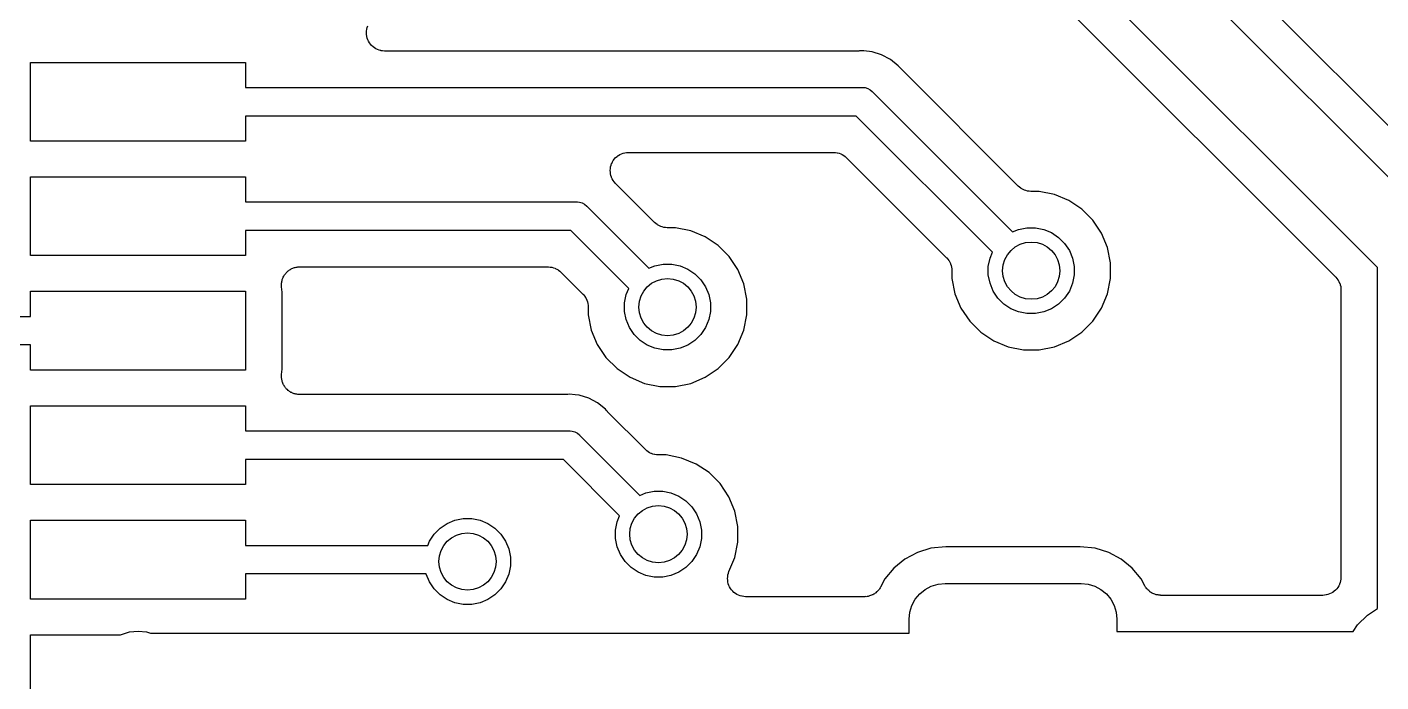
# Model space of a CAD drawing. Extents: x 49 to 143, y -158 to -38.
# Drawn here: x 95.98 to 105.44, y -102.82 to -98.25 of the extents above; entities that cross this region are included whole.
import ezdxf

# ---------------------------------------------------------------- set-up
doc = ezdxf.new("R2010")
doc.units = 0
doc.layers.add('BLACK', color=7, linetype='CONTINUOUS')

msp = doc.modelspace()

# ---------------------------------------------------------------- linework, layer by layer
at = {"layer": 'BLACK', "linetype": 'CONTINUOUS'}
for p, q in [((105.998, -99.4437), (101.379, -94.8244)), ((101.088, -94.8924), (105.832, -99.6365)), ((105.414, -99.9256), (100.67, -95.1815)), ((100.504, -95.3743), (105.123, -99.9936)), ((98.354, -98.2863), (98.3553, -98.2742)), ((98.3541, -98.2865), (98.354, -98.2863)), ((98.354, -98.2868), (98.3541, -98.2865)), ((98.3552, -98.2988), (98.354, -98.2868)), ((98.3563, -98.311), (98.3552, -98.2988)), ((98.3553, -98.2742), (98.3565, -98.2621)), ((98.3563, -98.3112), (98.3563, -98.311)), ((98.3564, -98.3114), (98.3563, -98.3112)), ((98.3599, -98.3231), (98.3564, -98.3114)), ((98.3565, -98.2621), (98.3566, -98.2619)), ((98.3566, -98.2617), (98.3603, -98.2499)), ((98.3566, -98.2619), (98.3566, -98.2617)), ((98.3633, -98.3348), (98.3599, -98.3231)), ((98.3603, -98.2499), (98.3638, -98.2384)), ((98.3634, -98.335), (98.3633, -98.3348)), ((98.3635, -98.3352), (98.3634, -98.335)), ((98.3692, -98.3461), (98.3635, -98.3352)), ((98.3748, -98.3567), (98.3692, -98.3461)), ((98.3749, -98.3569), (98.3748, -98.3567)), ((98.375, -98.3571), (98.3749, -98.3569)), ((98.3827, -98.3666), (98.375, -98.3571)), ((98.3903, -98.3761), (98.3827, -98.3666)), ((98.3905, -98.3762), (98.3903, -98.3761)), ((98.3906, -98.3764), (98.3905, -98.3762)), ((98.4, -98.3842), (98.3906, -98.3764)), ((98.4093, -98.392), (98.4, -98.3842)), ((98.4095, -98.3921), (98.4093, -98.392)), ((98.4097, -98.3922), (98.4095, -98.3921)), ((98.4204, -98.3981), (98.4097, -98.3922)), ((98.431, -98.4039), (98.4204, -98.3981)), ((98.4312, -98.404), (98.431, -98.4039)), ((98.4314, -98.4041), (98.4312, -98.404)), ((98.443, -98.4077), (98.4314, -98.4041)), ((98.4546, -98.4114), (98.443, -98.4077)), ((98.4549, -98.4115), (98.4546, -98.4114)), ((98.4551, -98.4115), (98.4549, -98.4115)), ((98.467, -98.4128), (98.4551, -98.4115)), ((98.4793, -98.4142), (98.467, -98.4128)), ((98.4797, -98.4142), (98.4793, -98.4142)), ((98.481, -98.4142), (98.4797, -98.4142)), ((98.4797, -98.4142), (98.4797, -98.4142)), ((98.4797, -98.4142), (98.4797, -98.4142)), ((101.793, -98.4142), (98.481, -98.4142)), ((101.798, -98.4137), (101.793, -98.4142)), ((101.803, -98.4137), (101.798, -98.4137)), ((101.805, -98.4136), (101.803, -98.4137)), ((101.816, -98.4125), (101.805, -98.4136)), ((101.827, -98.4136), (101.816, -98.4125)), ((101.886, -98.4193), (101.827, -98.4136)), ((101.827, -98.4136), (101.827, -98.4136)), ((101.952, -98.4396), (101.886, -98.4193)), ((96.009, -99.0432), (96.009, -98.4932)), ((96.009, -98.4932), (97.509, -98.4932)), ((97.509, -98.4932), (97.509, -98.6682)), ((102.014, -98.4724), (101.952, -98.4396)), ((102.068, -98.5167), (102.014, -98.4724)), ((102.075, -98.5254), (102.068, -98.5167)), ((102.079, -98.5291), (102.075, -98.5254)), ((102.082, -98.5333), (102.079, -98.5291)), ((102.083, -98.5346), (102.082, -98.5333)), ((102.906, -99.3578), (102.083, -98.5346)), ((97.509, -98.6682), (101.811, -98.6682)), ((101.811, -98.6682), (101.816, -98.6677)), ((101.816, -98.6677), (101.821, -98.6682)), ((101.821, -98.6682), (101.821, -98.6682)), ((101.821, -98.6682), (101.836, -98.6696)), ((101.836, -98.6696), (101.855, -98.6754)), ((101.855, -98.6754), (101.872, -98.6847)), ((101.872, -98.6847), (101.887, -98.6971)), ((101.887, -98.6971), (101.89, -98.701)), ((101.89, -98.701), (102.867, -99.678)), ((101.775, -98.8682), (97.509, -98.8682)), ((97.509, -98.8682), (97.509, -99.0432)), ((102.726, -99.8194), (101.775, -98.8682)), ((97.509, -99.0432), (96.009, -99.0432)), ((100.072, -99.1889), (100.078, -99.1782)), ((100.078, -99.1778), (100.086, -99.1684)), ((100.078, -99.178), (100.078, -99.1778)), ((100.078, -99.1782), (100.078, -99.178)), ((100.086, -99.1684), (100.094, -99.1591)), ((100.094, -99.1588), (100.104, -99.1511)), ((100.094, -99.1589), (100.094, -99.1588)), ((100.094, -99.1591), (100.094, -99.1589)), ((100.104, -99.1511), (100.113, -99.1434)), ((100.113, -99.1433), (100.114, -99.1432)), ((100.113, -99.1434), (100.113, -99.1433)), ((100.114, -99.1432), (100.124, -99.1375)), ((100.124, -99.1375), (100.135, -99.1318)), ((100.135, -99.1316), (100.147, -99.1282)), ((100.135, -99.1317), (100.135, -99.1316)), ((100.135, -99.1318), (100.135, -99.1317)), ((100.147, -99.1282), (100.159, -99.1246)), ((100.159, -99.1245), (100.171, -99.1234)), ((100.159, -99.1246), (100.159, -99.1245)), ((100.159, -99.1246), (100.159, -99.1246)), ((100.171, -99.1234), (100.183, -99.1222)), ((100.183, -99.1222), (101.617, -99.1222)), ((101.617, -99.1222), (101.617, -99.1222)), ((101.617, -99.1222), (101.617, -99.1222)), ((101.617, -99.1222), (101.617, -99.1222)), ((101.617, -99.1222), (101.619, -99.1222)), ((101.619, -99.1222), (101.63, -99.1235)), ((101.63, -99.1235), (101.642, -99.1247)), ((101.642, -99.1247), (101.643, -99.1249)), ((101.643, -99.1249), (101.643, -99.125)), ((101.643, -99.125), (101.655, -99.1285)), ((101.655, -99.1285), (101.666, -99.132)), ((101.666, -99.132), (101.666, -99.1323)), ((101.666, -99.1323), (101.667, -99.1325)), ((101.667, -99.1325), (101.677, -99.1381)), ((101.677, -99.1381), (101.688, -99.1437)), ((101.688, -99.1437), (101.688, -99.1441)), ((101.688, -99.1441), (101.689, -99.1444)), ((101.689, -99.1444), (101.698, -99.152)), ((101.698, -99.152), (101.707, -99.1594)), ((101.707, -99.1594), (102.406, -99.8584)), ((100.056, -99.2479), (100.058, -99.2358)), ((100.056, -99.2481), (100.056, -99.2479)), ((100.056, -99.2483), (100.056, -99.2481)), ((100.058, -99.2604), (100.056, -99.2483)), ((100.058, -99.2358), (100.059, -99.2237)), ((100.059, -99.2726), (100.058, -99.2604)), ((100.059, -99.2232), (100.063, -99.2117)), ((100.059, -99.2234), (100.059, -99.2232)), ((100.059, -99.2237), (100.059, -99.2234)), ((100.059, -99.2728), (100.059, -99.2726)), ((100.059, -99.273), (100.059, -99.2728)), ((100.062, -99.2845), (100.059, -99.273)), ((100.063, -99.2117), (100.066, -99.2)), ((100.066, -99.1998), (100.067, -99.1996)), ((100.066, -99.2), (100.066, -99.1998)), ((100.067, -99.1996), (100.072, -99.1889)), ((96.009, -99.8432), (96.009, -99.2932)), ((96.009, -99.2932), (97.509, -99.2932)), ((97.509, -99.2932), (97.509, -99.4682)), ((100.066, -99.2964), (100.062, -99.2845)), ((100.066, -99.2966), (100.066, -99.2964)), ((100.066, -99.2968), (100.066, -99.2966)), ((100.071, -99.3076), (100.066, -99.2968)), ((100.077, -99.3184), (100.071, -99.3076)), ((100.077, -99.3185), (100.077, -99.3184)), ((100.077, -99.3187), (100.077, -99.3185)), ((100.085, -99.3282), (100.077, -99.3187)), ((100.092, -99.3377), (100.085, -99.3282)), ((100.093, -99.338), (100.092, -99.3377)), ((100.093, -99.3381), (100.093, -99.338)), ((100.094, -99.339), (100.093, -99.3381)), ((100.093, -99.3381), (100.093, -99.3381)), ((100.366, -99.6118), (100.094, -99.339)), ((102.916, -99.3652), (102.906, -99.3578)), ((102.924, -99.3728), (102.916, -99.3652)), ((102.925, -99.3731), (102.924, -99.3728)), ((102.926, -99.3735), (102.925, -99.3731)), ((102.936, -99.3791), (102.926, -99.3735)), ((102.946, -99.3847), (102.936, -99.3791)), ((102.947, -99.3849), (102.946, -99.3847)), ((102.947, -99.3852), (102.947, -99.3849)), ((102.959, -99.3887), (102.947, -99.3852)), ((102.97, -99.3922), (102.959, -99.3887)), ((102.97, -99.3923), (102.97, -99.3922)), ((102.971, -99.3925), (102.97, -99.3923)), ((102.983, -99.3937), (102.971, -99.3925)), ((102.994, -99.395), (102.983, -99.3937)), ((102.996, -99.395), (102.994, -99.395)), ((103.052, -99.395), (102.996, -99.395)), ((102.996, -99.395), (102.996, -99.395)), ((102.996, -99.395), (102.996, -99.395)), ((102.996, -99.395), (102.996, -99.395)), ((103.159, -99.4163), (103.052, -99.395)), ((103.259, -99.4581), (103.159, -99.4163)), ((103.35, -99.5187), (103.259, -99.4581)), ((97.509, -99.4682), (99.8173, -99.4682)), ((99.8173, -99.4682), (99.8222, -99.4677)), ((99.8222, -99.4677), (99.8271, -99.4682)), ((99.8271, -99.4682), (99.8271, -99.4682)), ((99.8271, -99.4682), (99.8418, -99.4696)), ((99.8418, -99.4696), (99.8607, -99.4754)), ((99.8607, -99.4754), (99.878, -99.4847)), ((99.878, -99.4847), (99.8933, -99.4971)), ((99.8933, -99.4971), (99.8964, -99.501)), ((99.8964, -99.501), (100.327, -99.932)), ((103.427, -99.5958), (103.35, -99.5187)), ((100.375, -99.6192), (100.366, -99.6118)), ((100.384, -99.6268), (100.375, -99.6192)), ((100.385, -99.6271), (100.384, -99.6268)), ((100.386, -99.6275), (100.385, -99.6271)), ((100.396, -99.6331), (100.386, -99.6275)), ((100.406, -99.6387), (100.396, -99.6331)), ((100.407, -99.6389), (100.406, -99.6387)), ((100.407, -99.6392), (100.407, -99.6389)), ((100.419, -99.6427), (100.407, -99.6392)), ((100.43, -99.6462), (100.419, -99.6427)), ((100.43, -99.6463), (100.43, -99.6462)), ((100.431, -99.6465), (100.43, -99.6463)), ((100.443, -99.6477), (100.431, -99.6465)), ((100.454, -99.649), (100.443, -99.6477)), ((100.456, -99.649), (100.454, -99.649)), ((100.512, -99.649), (100.456, -99.649)), ((100.456, -99.649), (100.456, -99.649)), ((100.456, -99.649), (100.456, -99.649)), ((100.456, -99.649), (100.456, -99.649)), ((100.619, -99.6703), (100.512, -99.649)), ((102.909, -99.6605), (102.967, -99.649)), ((102.967, -99.649), (103.027, -99.649)), ((103.027, -99.649), (103.085, -99.6605)), ((103.488, -99.6866), (103.427, -99.5958)), ((99.7808, -99.6682), (97.509, -99.6682)), ((97.509, -99.6682), (97.509, -99.8432)), ((100.186, -100.073), (99.7808, -99.6682)), ((100.719, -99.7121), (100.619, -99.6703)), ((100.81, -99.7727), (100.719, -99.7121)), ((102.867, -99.678), (102.909, -99.6605)), ((103.085, -99.6605), (103.139, -99.6831)), ((103.139, -99.6831), (103.188, -99.716)), ((103.188, -99.716), (103.23, -99.7578)), ((103.53, -99.7874), (103.488, -99.6866)), ((97.509, -99.8432), (96.009, -99.8432)), ((100.887, -99.8498), (100.81, -99.7727)), ((102.709, -99.8615), (102.726, -99.8194)), ((103.23, -99.7578), (103.263, -99.8069)), ((103.263, -99.8069), (103.285, -99.8615)), ((103.551, -99.8944), (103.53, -99.7874)), ((97.8231, -99.9403), (97.8286, -99.9367)), ((97.8286, -99.9367), (97.834, -99.9345)), ((97.834, -99.9345), (97.8391, -99.9318)), ((97.8391, -99.9318), (97.8455, -99.9299)), ((97.8455, -99.9299), (97.8516, -99.9274)), ((97.8516, -99.9274), (97.8573, -99.9263)), ((97.8573, -99.9263), (97.8628, -99.9246)), ((97.8628, -99.9246), (97.8694, -99.924)), ((97.8694, -99.924), (97.8759, -99.9227)), ((97.8759, -99.9227), (97.8817, -99.9228)), ((97.8817, -99.9228), (97.8875, -99.9222)), ((97.8875, -99.9222), (99.623, -99.9222)), ((99.623, -99.9222), (99.6234, -99.9222)), ((99.6234, -99.9222), (99.6234, -99.9222)), ((99.6234, -99.9222), (99.6234, -99.9222)), ((99.6234, -99.9222), (99.6247, -99.9222)), ((99.6247, -99.9222), (99.6364, -99.9235)), ((99.6364, -99.9235), (99.6481, -99.9247)), ((99.6481, -99.9247), (99.6487, -99.9249)), ((99.6487, -99.9249), (99.6494, -99.925)), ((99.6494, -99.925), (99.6606, -99.9285)), ((99.6606, -99.9285), (99.6718, -99.932)), ((99.6718, -99.932), (99.6724, -99.9323)), ((99.6724, -99.9323), (99.673, -99.9325)), ((99.673, -99.9325), (99.6833, -99.9381)), ((99.6833, -99.9381), (99.6936, -99.9437)), ((100.327, -99.932), (100.369, -99.9145)), ((100.369, -99.9145), (100.427, -99.903)), ((100.427, -99.903), (100.487, -99.903)), ((100.487, -99.903), (100.545, -99.9145)), ((100.545, -99.9145), (100.599, -99.9371)), ((100.599, -99.9371), (100.648, -99.97)), ((100.948, -99.9406), (100.887, -99.8498)), ((102.406, -99.8584), (102.406, -99.8587)), ((102.406, -99.8587), (102.406, -99.8587)), ((102.406, -99.8587), (102.406, -99.8588)), ((102.406, -99.8588), (102.407, -99.8597)), ((102.407, -99.8597), (102.414, -99.8689)), ((102.414, -99.8689), (102.422, -99.878)), ((102.422, -99.878), (102.422, -99.8785)), ((102.422, -99.8785), (102.423, -99.8791)), ((102.423, -99.8791), (102.428, -99.8895)), ((102.428, -99.8895), (102.433, -99.8998)), ((102.433, -99.8998), (102.434, -99.9005)), ((102.434, -99.9005), (102.434, -99.9011)), ((102.434, -99.9011), (102.437, -99.9124)), ((102.437, -99.9124), (102.441, -99.9236)), ((102.441, -99.9236), (102.441, -99.9242)), ((102.441, -99.9242), (102.441, -99.9249)), ((102.441, -99.9249), (102.442, -99.9366)), ((102.442, -99.9366), (102.443, -99.9482)), ((102.697, -99.9195), (102.709, -99.8615)), ((102.697, -99.9785), (102.697, -99.9195)), ((103.285, -99.8615), (103.297, -99.9195)), ((103.297, -99.9195), (103.297, -99.9785)), ((103.551, -100.004), (103.551, -99.8944)), ((105.414, -102.309), (105.414, -99.9256)), ((97.7613, -100.035), (97.7625, -100.029)), ((97.7625, -100.029), (97.7631, -100.024)), ((97.7631, -100.024), (97.7651, -100.017)), ((97.7651, -100.017), (97.7664, -100.011)), ((97.7664, -100.011), (97.7687, -100.006)), ((97.7687, -100.006), (97.7704, -100)), ((97.7704, -100), (97.7736, -99.9942)), ((97.7736, -99.9942), (97.7762, -99.9881)), ((97.7762, -99.9881), (97.7795, -99.9833)), ((97.7795, -99.9833), (97.7822, -99.9782)), ((97.7822, -99.9782), (97.7864, -99.9731)), ((97.7864, -99.9731), (97.7902, -99.9676)), ((97.7902, -99.9676), (97.7943, -99.9635)), ((97.7943, -99.9635), (97.798, -99.9591)), ((97.798, -99.9591), (97.8032, -99.9549)), ((97.8032, -99.9549), (97.8079, -99.9503)), ((97.8079, -99.9503), (97.8127, -99.9471)), ((97.8127, -99.9471), (97.8172, -99.9434)), ((97.8172, -99.9434), (97.8231, -99.9403)), ((99.6936, -99.9437), (99.6941, -99.9441)), ((99.6941, -99.9441), (99.6947, -99.9444)), ((99.6947, -99.9444), (99.7036, -99.9519)), ((99.7036, -99.9519), (99.7128, -99.9594)), ((99.7128, -99.9594), (99.8658, -100.112)), ((100.648, -99.97), (100.69, -100.012)), ((100.69, -100.012), (100.723, -100.061)), ((100.99, -100.041), (100.948, -99.9406)), ((102.443, -99.9482), (102.443, -100.004)), ((102.443, -100.004), (102.464, -100.111)), ((102.709, -100.037), (102.697, -99.9785)), ((103.297, -99.9785), (103.285, -100.037)), ((103.53, -100.111), (103.551, -100.004)), ((105.123, -99.9936), (105.123, -99.9939)), ((105.123, -99.9939), (105.123, -99.9939)), ((105.123, -99.9939), (105.123, -99.9939)), ((105.123, -99.9939), (105.124, -99.9948)), ((105.124, -99.9948), (105.131, -100.004)), ((105.131, -100.004), (105.139, -100.013)), ((105.139, -100.013), (105.139, -100.014)), ((105.139, -100.014), (105.14, -100.014)), ((105.14, -100.014), (105.145, -100.025)), ((105.145, -100.025), (105.15, -100.035)), ((96.009, -100.268), (96.009, -100.093)), ((96.009, -100.093), (97.509, -100.093)), ((97.509, -100.093), (97.509, -100.643)), ((97.7605, -100.048), (97.7612, -100.042)), ((97.761, -100.054), (97.7605, -100.048)), ((97.761, -100.06), (97.761, -100.054)), ((97.7611, -100.062), (97.761, -100.06)), ((97.7648, -100.099), (97.7611, -100.062)), ((97.7612, -100.042), (97.7613, -100.035)), ((97.7648, -100.637), (97.7648, -100.099)), ((99.8658, -100.112), (99.8661, -100.113)), ((99.8661, -100.113), (99.8661, -100.113)), ((99.8661, -100.113), (99.8661, -100.113)), ((99.8661, -100.113), (99.867, -100.114)), ((99.867, -100.114), (99.8744, -100.123)), ((99.8744, -100.123), (99.8818, -100.132)), ((100.157, -100.173), (100.169, -100.115)), ((100.169, -100.115), (100.186, -100.073)), ((100.723, -100.061), (100.745, -100.115)), ((100.745, -100.115), (100.757, -100.173)), ((101.011, -100.148), (100.99, -100.041)), ((102.464, -100.111), (102.506, -100.211)), ((102.731, -100.091), (102.709, -100.037)), ((102.764, -100.14), (102.731, -100.091)), ((103.263, -100.091), (103.23, -100.14)), ((103.285, -100.037), (103.263, -100.091)), ((103.488, -100.211), (103.53, -100.111)), ((105.15, -100.035), (105.151, -100.036)), ((105.151, -100.036), (105.151, -100.036)), ((105.151, -100.036), (105.154, -100.047)), ((105.154, -100.047), (105.158, -100.059)), ((105.158, -100.059), (105.158, -100.059)), ((105.158, -100.059), (105.158, -100.06)), ((105.158, -100.06), (105.159, -100.072)), ((105.159, -100.072), (105.16, -100.083)), ((105.16, -100.083), (105.16, -102.09)), ((99.8818, -100.132), (99.8821, -100.133)), ((99.8821, -100.133), (99.8825, -100.133)), ((99.8825, -100.133), (99.8879, -100.144)), ((99.8879, -100.144), (99.8934, -100.154)), ((99.8934, -100.154), (99.8936, -100.154)), ((99.8936, -100.154), (99.8939, -100.155)), ((99.8939, -100.155), (99.8972, -100.166)), ((99.8972, -100.166), (99.9006, -100.178)), ((99.9006, -100.178), (99.9006, -100.178)), ((99.9006, -100.178), (99.9008, -100.179)), ((99.9008, -100.179), (99.9019, -100.191)), ((99.9019, -100.191), (99.903, -100.202)), ((99.903, -100.202), (99.903, -100.258)), ((100.157, -100.233), (100.157, -100.173)), ((100.757, -100.173), (100.757, -100.233)), ((101.011, -100.258), (101.011, -100.148)), ((102.506, -100.211), (102.567, -100.302)), ((102.806, -100.182), (102.764, -100.14)), ((102.855, -100.215), (102.806, -100.182)), ((102.909, -100.237), (102.855, -100.215)), ((103.139, -100.215), (103.085, -100.237)), ((103.188, -100.182), (103.139, -100.215)), ((103.23, -100.14), (103.188, -100.182)), ((103.427, -100.302), (103.488, -100.211)), ((95.2167, -100.268), (96.009, -100.268)), ((99.903, -100.258), (99.9243, -100.365)), ((100.169, -100.291), (100.157, -100.233)), ((100.191, -100.345), (100.169, -100.291)), ((100.745, -100.291), (100.723, -100.345)), ((100.757, -100.233), (100.745, -100.291)), ((100.99, -100.365), (101.011, -100.258)), ((102.567, -100.302), (102.644, -100.379)), ((102.967, -100.249), (102.909, -100.237)), ((103.027, -100.249), (102.967, -100.249)), ((103.085, -100.237), (103.027, -100.249)), ((103.35, -100.379), (103.427, -100.302)), ((99.9243, -100.365), (99.9661, -100.465)), ((100.224, -100.394), (100.191, -100.345)), ((100.266, -100.436), (100.224, -100.394)), ((100.69, -100.394), (100.648, -100.436)), ((100.723, -100.345), (100.69, -100.394)), ((100.948, -100.465), (100.99, -100.365)), ((102.644, -100.379), (102.735, -100.44)), ((103.259, -100.44), (103.35, -100.379)), ((96.009, -100.468), (95.2532, -100.468)), ((96.009, -100.643), (96.009, -100.468)), ((99.9661, -100.465), (100.027, -100.556)), ((100.315, -100.469), (100.266, -100.436)), ((100.369, -100.491), (100.315, -100.469)), ((100.427, -100.503), (100.369, -100.491)), ((100.487, -100.503), (100.427, -100.503)), ((100.545, -100.491), (100.487, -100.503)), ((100.599, -100.469), (100.545, -100.491)), ((100.648, -100.436), (100.599, -100.469)), ((100.887, -100.556), (100.948, -100.465)), ((102.735, -100.44), (102.835, -100.482)), ((102.835, -100.482), (102.942, -100.503)), ((102.942, -100.503), (103.052, -100.503)), ((103.052, -100.503), (103.159, -100.482)), ((103.159, -100.482), (103.259, -100.44)), ((100.027, -100.556), (100.104, -100.633)), ((100.81, -100.633), (100.887, -100.556)), ((97.509, -100.643), (96.009, -100.643)), ((97.7605, -100.686), (97.7611, -100.681)), ((97.7611, -100.693), (97.7605, -100.686)), ((97.7611, -100.675), (97.7648, -100.637)), ((97.7611, -100.681), (97.7611, -100.675)), ((97.7611, -100.7), (97.7611, -100.693)), ((100.104, -100.633), (100.195, -100.694)), ((100.195, -100.694), (100.295, -100.736)), ((100.619, -100.736), (100.719, -100.694)), ((100.719, -100.694), (100.81, -100.633)), ((97.7622, -100.705), (97.7611, -100.7)), ((97.7628, -100.711), (97.7622, -100.705)), ((97.7646, -100.717), (97.7628, -100.711)), ((97.7659, -100.724), (97.7646, -100.717)), ((97.7681, -100.729), (97.7659, -100.724)), ((97.7698, -100.735), (97.7681, -100.729)), ((97.7728, -100.741), (97.7698, -100.735)), ((97.7753, -100.747), (97.7728, -100.741)), ((97.7786, -100.752), (97.7753, -100.747)), ((97.7812, -100.757), (97.7786, -100.752)), ((97.7854, -100.762), (97.7812, -100.757)), ((97.7891, -100.767), (97.7854, -100.762)), ((97.7931, -100.772), (97.7891, -100.767)), ((97.7968, -100.776), (97.7931, -100.772)), ((97.8018, -100.78), (97.7968, -100.776)), ((97.8065, -100.785), (97.8018, -100.78)), ((97.8113, -100.788), (97.8065, -100.785)), ((97.8158, -100.792), (97.8113, -100.788)), ((100.295, -100.736), (100.402, -100.757)), ((100.402, -100.757), (100.512, -100.757)), ((100.512, -100.757), (100.619, -100.736)), ((97.8216, -100.795), (97.8158, -100.792)), ((97.8271, -100.799), (97.8216, -100.795)), ((97.8324, -100.801), (97.8271, -100.799)), ((97.8375, -100.804), (97.8324, -100.801)), ((97.8438, -100.806), (97.8375, -100.804)), ((97.8499, -100.809), (97.8438, -100.806)), ((97.8556, -100.81), (97.8499, -100.809)), ((97.8611, -100.811), (97.8556, -100.81)), ((97.8677, -100.812), (97.8611, -100.811)), ((97.8742, -100.813), (97.8677, -100.812)), ((97.88, -100.814), (97.8742, -100.813)), ((97.8857, -100.814), (97.88, -100.814)), ((97.8875, -100.814), (97.8857, -100.814)), ((99.7476, -100.814), (97.8875, -100.814)), ((99.7529, -100.814), (99.7476, -100.814)), ((99.7583, -100.814), (99.7529, -100.814)), ((99.76, -100.814), (99.7583, -100.814)), ((99.7712, -100.812), (99.76, -100.814)), ((99.8121, -100.817), (99.7712, -100.812)), ((99.8406, -100.819), (99.8121, -100.817)), ((99.9073, -100.84), (99.8406, -100.819)), ((99.9688, -100.872), (99.9073, -100.84)), ((100.023, -100.917), (99.9688, -100.872)), ((96.009, -101.443), (96.009, -100.893)), ((96.009, -100.893), (97.509, -100.893)), ((97.509, -100.893), (97.509, -101.068)), ((100.03, -100.925), (100.023, -100.917)), ((100.034, -100.929), (100.03, -100.925)), ((100.037, -100.933), (100.034, -100.929)), ((100.038, -100.935), (100.037, -100.933)), ((100.303, -101.199), (100.038, -100.935)), ((97.509, -101.068), (99.7663, -101.068)), ((99.7663, -101.068), (99.7712, -101.068)), ((99.7712, -101.068), (99.7761, -101.068)), ((99.7761, -101.068), (99.7761, -101.068)), ((99.7761, -101.068), (99.7908, -101.07)), ((99.7908, -101.07), (99.8097, -101.075)), ((99.8097, -101.075), (99.827, -101.085)), ((99.827, -101.085), (99.8423, -101.097)), ((99.8423, -101.097), (99.8454, -101.101)), ((99.8454, -101.101), (100.264, -101.519)), ((100.312, -101.207), (100.303, -101.199)), ((100.321, -101.214), (100.312, -101.207)), ((100.322, -101.215), (100.321, -101.214)), ((100.332, -101.221), (100.322, -101.215)), ((100.322, -101.215), (100.322, -101.215)), ((100.343, -101.226), (100.332, -101.221)), ((100.344, -101.227), (100.343, -101.226)), ((100.343, -101.226), (100.343, -101.226)), ((100.355, -101.23), (100.344, -101.227)), ((100.366, -101.234), (100.355, -101.23)), ((100.367, -101.234), (100.366, -101.234)), ((100.368, -101.234), (100.367, -101.234)), ((100.379, -101.235), (100.368, -101.234)), ((100.391, -101.236), (100.379, -101.235)), ((100.392, -101.236), (100.391, -101.236)), ((100.393, -101.236), (100.392, -101.236)), ((100.392, -101.236), (100.392, -101.236)), ((100.392, -101.236), (100.392, -101.236)), ((100.448, -101.236), (100.393, -101.236)), ((100.555, -101.258), (100.448, -101.236)), ((100.656, -101.3), (100.555, -101.258)), ((99.7298, -101.268), (97.509, -101.268)), ((97.509, -101.268), (97.509, -101.443)), ((100.122, -101.661), (99.7298, -101.268)), ((100.747, -101.36), (100.656, -101.3)), ((97.509, -101.443), (96.009, -101.443)), ((100.824, -101.437), (100.747, -101.36)), ((100.884, -101.528), (100.824, -101.437)), ((100.264, -101.519), (100.306, -101.502)), ((100.306, -101.502), (100.364, -101.49)), ((100.364, -101.49), (100.423, -101.49)), ((100.423, -101.49), (100.481, -101.502)), ((100.481, -101.502), (100.536, -101.525)), ((100.536, -101.525), (100.585, -101.557)), ((100.926, -101.629), (100.884, -101.528)), ((100.585, -101.557), (100.627, -101.599)), ((100.627, -101.599), (100.659, -101.648)), ((100.947, -101.736), (100.926, -101.629)), ((96.009, -102.243), (96.009, -101.693)), ((96.009, -101.693), (97.509, -101.693)), ((97.509, -101.693), (97.509, -101.868)), ((98.8688, -101.748), (98.9179, -101.715)), ((98.9179, -101.715), (98.9725, -101.693)), ((98.9725, -101.693), (99.0305, -101.681)), ((99.0305, -101.681), (99.0895, -101.681)), ((99.0895, -101.681), (99.1475, -101.693)), ((99.1475, -101.693), (99.2021, -101.715)), ((99.2021, -101.715), (99.2512, -101.748)), ((100.093, -101.761), (100.105, -101.703)), ((100.105, -101.703), (100.122, -101.661)), ((100.659, -101.648), (100.682, -101.703)), ((100.682, -101.703), (100.694, -101.761)), ((98.7941, -101.839), (98.827, -101.79)), ((98.827, -101.79), (98.8688, -101.748)), ((99.2512, -101.748), (99.293, -101.79)), ((99.293, -101.79), (99.3259, -101.839)), ((100.093, -101.82), (100.093, -101.761)), ((100.105, -101.878), (100.093, -101.82)), ((100.694, -101.82), (100.682, -101.878)), ((100.694, -101.761), (100.694, -101.82)), ((100.947, -101.845), (100.947, -101.736)), ((97.509, -101.868), (98.782, -101.868)), ((98.782, -101.868), (98.7941, -101.839)), ((99.3259, -101.839), (99.3485, -101.893)), ((99.3485, -101.893), (99.36, -101.951)), ((100.128, -101.933), (100.105, -101.878)), ((100.682, -101.878), (100.659, -101.933)), ((100.926, -101.952), (100.947, -101.845)), ((102.202, -101.917), (102.114, -101.964)), ((102.296, -101.888), (102.202, -101.917)), ((102.401, -101.878), (102.296, -101.888)), ((103.339, -101.878), (102.401, -101.878)), ((103.444, -101.888), (103.339, -101.878)), ((103.538, -101.917), (103.444, -101.888)), ((103.626, -101.964), (103.538, -101.917)), ((99.36, -102.011), (99.3485, -102.069)), ((99.36, -101.951), (99.36, -102.011)), ((100.16, -101.982), (100.128, -101.933)), ((100.202, -102.024), (100.16, -101.982)), ((100.627, -101.982), (100.585, -102.024)), ((100.659, -101.933), (100.627, -101.982)), ((100.885, -102.051), (100.926, -101.952)), ((102.114, -101.964), (102.038, -102.027)), ((103.702, -102.027), (103.626, -101.964)), ((98.7715, -102.068), (97.509, -102.068)), ((97.509, -102.068), (97.509, -102.243)), ((98.7715, -102.069), (98.7715, -102.068)), ((98.7941, -102.123), (98.7715, -102.069)), ((99.3485, -102.069), (99.3259, -102.123)), ((100.251, -102.056), (100.202, -102.024)), ((100.306, -102.079), (100.251, -102.056)), ((100.364, -102.09), (100.306, -102.079)), ((100.423, -102.09), (100.364, -102.09)), ((100.481, -102.079), (100.423, -102.09)), ((100.536, -102.056), (100.481, -102.079)), ((100.585, -102.024), (100.536, -102.056)), ((100.875, -102.099), (100.877, -102.087)), ((100.875, -102.1), (100.875, -102.099)), ((100.875, -102.099), (100.875, -102.099)), ((100.877, -102.112), (100.875, -102.1)), ((100.877, -102.087), (100.878, -102.075)), ((100.878, -102.124), (100.877, -102.112)), ((100.878, -102.074), (100.882, -102.063)), ((100.878, -102.075), (100.878, -102.074)), ((100.878, -102.075), (100.878, -102.075)), ((100.882, -102.063), (100.885, -102.051)), ((101.975, -102.103), (101.945, -102.16)), ((102.038, -102.027), (101.975, -102.103)), ((103.765, -102.103), (103.702, -102.027)), ((103.79, -102.15), (103.765, -102.103)), ((105.159, -102.104), (105.157, -102.116)), ((105.16, -102.092), (105.159, -102.104)), ((105.16, -102.09), (105.16, -102.091)), ((105.16, -102.091), (105.16, -102.091)), ((105.16, -102.091), (105.16, -102.091)), ((105.16, -102.091), (105.16, -102.092)), ((98.827, -102.172), (98.7941, -102.123)), ((98.8688, -102.214), (98.827, -102.172)), ((99.293, -102.172), (99.2512, -102.214)), ((99.3259, -102.123), (99.293, -102.172)), ((100.881, -102.136), (100.878, -102.124)), ((100.878, -102.124), (100.878, -102.124)), ((100.878, -102.124), (100.878, -102.124)), ((100.885, -102.148), (100.881, -102.136)), ((100.89, -102.159), (100.885, -102.148)), ((100.885, -102.148), (100.885, -102.148)), ((100.885, -102.148), (100.885, -102.148)), ((100.896, -102.17), (100.89, -102.159)), ((100.897, -102.17), (100.896, -102.17)), ((100.896, -102.17), (100.896, -102.17)), ((100.904, -102.179), (100.897, -102.17)), ((100.912, -102.189), (100.904, -102.179)), ((100.921, -102.197), (100.912, -102.189)), ((100.912, -102.189), (100.912, -102.189)), ((100.912, -102.189), (100.912, -102.189)), ((100.931, -102.205), (100.921, -102.197)), ((100.942, -102.211), (100.931, -102.205)), ((100.931, -102.205), (100.931, -102.205)), ((100.931, -102.205), (100.931, -102.205)), ((101.903, -102.206), (101.897, -102.209)), ((101.907, -102.202), (101.903, -102.206)), ((101.912, -102.199), (101.907, -102.202)), ((101.917, -102.194), (101.912, -102.199)), ((101.922, -102.19), (101.917, -102.194)), ((101.926, -102.186), (101.922, -102.19)), ((101.93, -102.182), (101.926, -102.186)), ((101.934, -102.176), (101.93, -102.182)), ((101.938, -102.171), (101.934, -102.176)), ((101.941, -102.166), (101.938, -102.171)), ((101.944, -102.161), (101.941, -102.166)), ((101.945, -102.16), (101.944, -102.161)), ((102.187, -102.245), (102.218, -102.207)), ((102.218, -102.207), (102.256, -102.176)), ((102.256, -102.176), (102.299, -102.153)), ((102.299, -102.153), (102.346, -102.139)), ((102.346, -102.139), (102.395, -102.134)), ((102.395, -102.134), (103.345, -102.134)), ((103.345, -102.134), (103.394, -102.139)), ((103.394, -102.139), (103.441, -102.153)), ((103.441, -102.153), (103.484, -102.176)), ((103.484, -102.176), (103.522, -102.207)), ((103.522, -102.207), (103.553, -102.245)), ((103.793, -102.155), (103.79, -102.15)), ((103.796, -102.16), (103.793, -102.155)), ((103.8, -102.165), (103.796, -102.16)), ((103.804, -102.171), (103.8, -102.165)), ((103.808, -102.175), (103.804, -102.171)), ((103.812, -102.179), (103.808, -102.175)), ((103.817, -102.184), (103.812, -102.179)), ((103.822, -102.189), (103.817, -102.184)), ((103.826, -102.192), (103.822, -102.189)), ((103.83, -102.195), (103.826, -102.192)), ((103.836, -102.199), (103.83, -102.195)), ((103.842, -102.202), (103.836, -102.199)), ((103.847, -102.205), (103.842, -102.202)), ((103.852, -102.207), (103.847, -102.205)), ((103.859, -102.209), (103.852, -102.207)), ((105.092, -102.202), (105.081, -102.208)), ((105.103, -102.197), (105.092, -102.202)), ((105.113, -102.189), (105.103, -102.196)), ((105.103, -102.196), (105.103, -102.196)), ((105.103, -102.196), (105.103, -102.197)), ((105.122, -102.181), (105.113, -102.189)), ((105.13, -102.171), (105.122, -102.181)), ((105.122, -102.181), (105.122, -102.181)), ((105.122, -102.181), (105.122, -102.181)), ((105.138, -102.162), (105.13, -102.171)), ((105.144, -102.151), (105.138, -102.162)), ((105.138, -102.162), (105.138, -102.162)), ((105.138, -102.162), (105.138, -102.162)), ((105.15, -102.141), (105.144, -102.151)), ((105.154, -102.128), (105.15, -102.14)), ((105.15, -102.14), (105.15, -102.14)), ((105.15, -102.14), (105.15, -102.141)), ((105.157, -102.117), (105.154, -102.128)), ((105.157, -102.116), (105.157, -102.116)), ((105.157, -102.116), (105.157, -102.117)), ((97.509, -102.243), (96.009, -102.243)), ((98.9179, -102.247), (98.8688, -102.214)), ((98.9725, -102.269), (98.9179, -102.247)), ((99.0305, -102.281), (98.9725, -102.269)), ((99.0895, -102.281), (99.0305, -102.281)), ((99.1475, -102.269), (99.0895, -102.281)), ((99.2021, -102.247), (99.1475, -102.269)), ((99.2512, -102.214), (99.2021, -102.247)), ((100.952, -102.217), (100.942, -102.211)), ((100.953, -102.217), (100.952, -102.217)), ((100.965, -102.221), (100.953, -102.217)), ((100.953, -102.217), (100.953, -102.217)), ((100.976, -102.224), (100.965, -102.221)), ((100.977, -102.224), (100.976, -102.224)), ((100.976, -102.224), (100.976, -102.224)), ((100.989, -102.226), (100.977, -102.224)), ((101.001, -102.227), (100.989, -102.226)), ((101.002, -102.227), (101.001, -102.227)), ((101.001, -102.227), (101.001, -102.227)), ((101.001, -102.227), (101.001, -102.227)), ((101.001, -102.227), (101.001, -102.227)), ((101.833, -102.227), (101.002, -102.227)), ((101.838, -102.226), (101.833, -102.227)), ((101.844, -102.227), (101.838, -102.226)), ((101.851, -102.225), (101.844, -102.227)), ((101.857, -102.225), (101.851, -102.225)), ((101.863, -102.223), (101.857, -102.225)), ((101.868, -102.222), (101.863, -102.223)), ((101.875, -102.219), (101.868, -102.222)), ((101.881, -102.217), (101.875, -102.219)), ((101.886, -102.215), (101.881, -102.217)), ((101.891, -102.213), (101.886, -102.215)), ((101.897, -102.209), (101.891, -102.213)), ((102.15, -102.335), (102.164, -102.288)), ((102.164, -102.288), (102.187, -102.245)), ((103.553, -102.245), (103.576, -102.288)), ((103.576, -102.288), (103.59, -102.335)), ((103.865, -102.212), (103.859, -102.209)), ((103.87, -102.213), (103.865, -102.212)), ((103.876, -102.215), (103.87, -102.213)), ((103.883, -102.215), (103.876, -102.215)), ((103.889, -102.217), (103.883, -102.215)), ((103.895, -102.217), (103.889, -102.217)), ((103.9, -102.217), (103.895, -102.217)), ((103.902, -102.218), (103.9, -102.217)), ((105.033, -102.218), (103.902, -102.218)), ((105.045, -102.216), (105.033, -102.218)), ((105.057, -102.215), (105.045, -102.216)), ((105.058, -102.215), (105.057, -102.215)), ((105.057, -102.215), (105.057, -102.215)), ((105.069, -102.212), (105.058, -102.215)), ((105.081, -102.208), (105.069, -102.212)), ((105.081, -102.208), (105.081, -102.208)), ((105.081, -102.208), (105.081, -102.208)), ((102.145, -102.384), (102.15, -102.335)), ((102.145, -102.481), (102.145, -102.384)), ((103.59, -102.335), (103.595, -102.384)), ((103.595, -102.384), (103.595, -102.471)), ((105.276, -102.424), (105.345, -102.355)), ((105.345, -102.355), (105.414, -102.309)), ((96.6371, -102.493), (96.6436, -102.49)), ((96.6436, -102.49), (96.7002, -102.473)), ((96.7002, -102.473), (96.759, -102.467)), ((96.759, -102.467), (96.8178, -102.473)), ((96.8178, -102.473), (96.8457, -102.481)), ((96.8457, -102.481), (102.145, -102.481)), ((103.595, -102.471), (105.244, -102.471)), ((105.244, -102.471), (105.276, -102.424)), ((96.009, -103.043), (96.009, -102.493)), ((96.009, -102.493), (96.6371, -102.493))]:
    msp.add_line(p, q, dxfattribs=at)
at = {"layer": 'BLACK'}
for centre in [(102.997, -99.949), (100.457, -100.203), (100.393, -101.79), (99.06, -101.981)]:
    msp.add_circle(centre, 0.2, dxfattribs=at)

doc.saveas('drawing.dxf')
